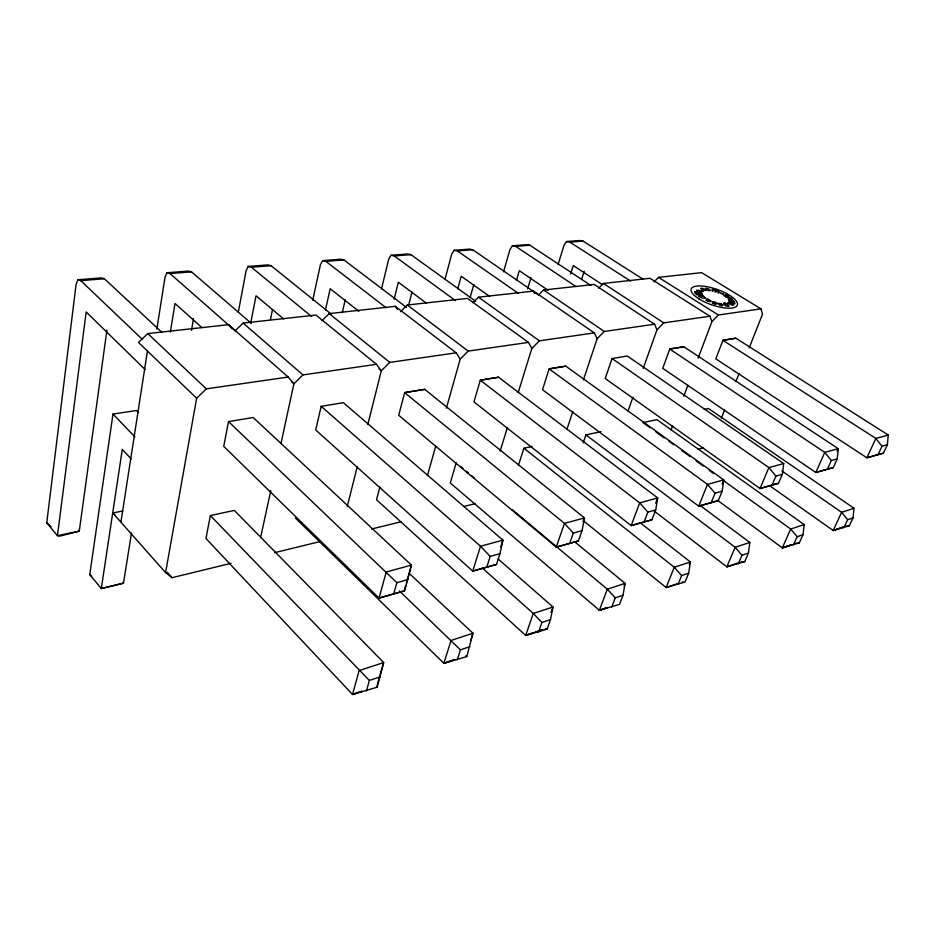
<?xml version="1.0" encoding="UTF-8"?>
<svg xmlns="http://www.w3.org/2000/svg" width="935" height="935" viewBox="0 0 935 935"><rect width="100%" height="100%" fill="white"/><g stroke="black" fill="none" stroke-linecap="round" stroke-linejoin="round"><path stroke-width="1.4" d="M887.385 444.744L888.25 435.032L735.868 338.201L722.942 340.293L715.801 358.888L866.885 457.799L883.435 453.171L887.385 444.744L881.986 446.264L878.023 454.726M770.008 485.966L833.202 530.519L849.331 525.821L853.047 517.896L854.006 508.243L708.52 408.525L704.23 409.436M827.37 469.3L833.272 467.605L837.211 458.851L838.286 448.683L683.789 346.756L669.764 349.059L824.775 452.376L831.308 460.511L827.37 469.3L815.834 472.491L662.751 368.32L669.787 349.035L683.801 346.733M717.589 500.354L782.314 547.875L799.296 542.919L803.001 534.726L804.17 524.593L656.884 419.616L642.999 422.597L650.082 427.704M106.941 329.973L79.265 531.138L59.91 536.117L57.444 535.685L46.75 522.794L76.097 284.322L77.862 279.74L101.483 277.894L104.428 278.77L162.117 332.568M612.051 358.526L768.909 467.593L783.705 463.55L627.303 356.013L612.051 358.526L605.214 378.523L760.038 488.514L778.458 483.348L782.385 474.255L783.717 463.526M740.169 562.274L726.834 566.832L744.751 561.596L748.409 553.088L749.823 542.464L735.12 547.279L726.834 566.832L654.313 511.141M131.519 532.985L123.467 583.195L101.307 588.536L89.748 574.604L112.995 414.053L136.323 410.547L138.322 412.58M722.147 491.226L723.783 479.935L565.768 366.158L549.137 368.869L542.51 389.696L698.749 506.162L718.279 500.692L722.147 491.226L715.03 493.224L711.173 502.738M583.393 520.772L666.117 587.542L685.074 581.991L688.674 573.167L690.392 561.958L639.961 522.572M120.907 522.174L147.438 351.011M156.858 329.015L165.027 277.134L166.968 272.74L188.484 271.056L191.546 271.875L251.258 323.323M170.345 332.124L175.02 303.454L201.878 327.612M498.519 377.214L480.286 380.206L639.692 502.878L657.702 497.958L498.519 377.214L480.298 380.183L473.963 401.886L631.16 525.61L651.929 519.778L655.715 509.902L657.714 497.958L655.692 503.252M191.535 330.184L193.498 318.671M456.198 462.743L450.284 482.998L599.393 610.274L619.519 604.372L623.026 595.209L625.083 583.358L574.382 541.564M231.085 563.291L172.063 577.701L165.589 572.571L196.642 398.228L206.308 388.855L288.19 377.05L293.906 383.771L280.956 443.587M238.32 312.173L246.139 270.659L248.231 266.44L267.901 264.909L271.045 265.669L331.224 314.102M582.073 530.624L584.504 517.943L424.712 389.346L404.656 392.606L398.707 415.269L556.243 547.15L578.414 540.933L582.073 530.624L573.319 533.079L569.684 543.445M210.375 515.571L205.957 538.466L352.53 694.483L377.132 687.225L383.666 662.553L234.334 510.416L210.375 515.571L369.372 680.458L366.45 690.883M228.514 421.568L223.722 446.346L379.049 598.096L404.645 590.908L411.458 565.126L253.175 417.513L228.514 421.568L396.861 582.68L393.658 594.064M250.755 322.914L256.026 295.799L283.691 318.964M379.855 487.1L376.536 499.746L525.692 635.414L547.127 629.126L550.505 619.578L552.982 607.002L498.168 558.978M270.46 319.548L272.471 309.59M260.608 537.567L270.788 490.571M312.711 300.322L320.436 264.675L322.645 260.62L340.691 259.205L343.905 259.93L406.48 307.393M321.161 406.304L480.52 546.25L502.925 540.138L343.344 402.658L321.161 406.339L315.726 429.983L472.736 571.11L496.497 564.448L499.98 553.649L502.936 540.126L500.739 546.952M325.427 310.093L330.184 288.728L358.888 311.32M295.472 518.142L443.88 663.324L466.787 656.58L472.97 633.252L409.238 573.377M342.303 312.594L345.237 299.808M381.515 288.868L388.726 259.17L391.029 255.267L407.648 253.969L410.897 254.647L475.646 301.269M394.114 299.212L398.333 282.23L426.395 303.15M347.306 506.314L357.217 466.787M367.841 424.432L381.293 370.786L389.778 362.394L456.163 352.822L460.207 359.063L446.392 408.186M408.782 304.67L412.019 291.954M444.99 279.355L451.722 254.075L454.094 250.311L469.452 249.107L472.736 249.75L538.279 294.805M457.729 288.892L461.189 276.222L489.659 296.442M352.53 694.483L362.009 691.257L352.53 694.495L359.098 670.605L383.654 662.553L377.319 684.782M470.235 297.272L473.753 284.602M427.435 475.564L435.733 446.089M376.922 686.115L377.132 687.225M406.433 582.75L411.458 565.091L386.225 572.01L379.049 598.096L404.119 590.827M404.493 589.529L405.661 585.415M503.544 271.781L509.996 249.411L512.415 245.776L526.662 244.654L529.946 245.262L590.885 285.467M516.436 280.465L519.311 270.706L548.109 290.306M527.644 288.857L530.986 277.707M500.155 451.021L507.436 427.447M518.142 392.782L531.84 348.416L539.401 340.819L594.309 332.895L597.149 338.704L583.405 379.891M558.066 264.57L564.085 245.052L566.552 241.534L579.782 240.505L583.078 241.078L643.245 279.32M443.88 663.324L454.772 659.607L443.868 663.336L451.044 640.452L472.958 633.264M570.607 273.92L573.249 265.563L602.327 284.602M518.493 465.127L523.88 448.227L532.073 446.462M457.238 659.841L460.429 649.848L470.001 646.634M486.738 567.253L490.197 556.395L499.98 553.649M581.57 279.507L584.223 271.22M470.819 639.914L472.97 633.229M566.926 429.317L572.875 411.47M583.159 442.945L585.918 434.892L600.971 431.654M536.141 631.85L542.674 629.629L525.692 635.426L533.289 613.465L552.971 607.014L551.054 612.437M538.548 632.06L541.914 622.465L550.505 619.578M583.113 521.847L584.504 517.908L564.459 523.401L404.645 392.642L424.712 389.346M628.016 411.014L632.925 397.246M643.222 368.355L656.943 329.821L663.745 322.879L709.922 316.229L711.886 321.652L698.094 358.234M599.393 610.274L607.563 607.493L599.393 610.286L607.306 589.19L625.083 583.358L624.077 585.965M671.038 430.042L672.569 425.974M683.801 396.171L687.891 385.337M611.759 607.025L615.265 597.816L623.026 595.209M644.075 522.046L647.85 512.123L655.715 509.902M721.388 418.109L724.602 409.998M735.822 381.644L739.024 373.544M749.18 347.89L762.539 314.125L760.938 308.866L701.601 272.634L658.521 277.368L654.009 281.938M678.039 584.398L681.638 575.539L688.674 573.167M689.294 564.635L690.392 561.935M722.136 483.979L723.783 479.9L707.479 484.377L698.749 506.162L715.018 501.44M738.334 563.782L741.993 555.25L748.409 553.088M772.006 485.207L775.921 476.067L782.385 474.255M775.921 476.067L768.909 467.593L760.038 488.514L774.835 484.213M782.314 547.875L791.723 544.673L782.314 547.887L790.694 529.035L804.158 524.617M793.429 544.93L797.123 536.702L803.001 534.726M837.094 451.336L838.298 448.66L824.775 452.376L815.834 472.479L829.345 468.552M833.202 530.519L844.176 526.779L833.19 530.531L841.629 512.322L853.994 508.266M843.931 527.667L847.648 519.72L853.047 517.896M888.238 435.055L875.861 438.433L866.885 457.799L879.286 454.2M711.886 321.652L718.361 315.001L760.938 308.866M597.149 338.704L604.314 331.458L654.582 324.211L656.943 329.821M598.657 288.19L603.391 283.434L649.989 278.303L709.922 316.229M538.607 294.981L543.574 290.014L594.146 284.45L654.582 324.211M460.207 359.063L468.201 351.081L528.45 342.397L531.84 348.416M472.97 302.624L478.463 297.178L533.534 291.124L594.309 332.895M400.531 311.671L407.298 305.009L467.5 298.394L528.45 342.397M379.072 368.974L381.293 370.786L376.478 364.311L302.952 374.923L293.906 383.771L291.72 381.854M322.049 320.6L329.214 313.611L395.295 306.329L456.163 352.822M235.398 330.546L243.135 323.078L316.007 315.06L376.478 364.311M288.19 377.05L228.537 324.679L147.777 333.573L138.497 342.444L196.642 398.228M525.692 635.414L533.523 632.75M676.835 583.884L666.117 587.554L674.252 567.253L690.381 561.958M369.372 680.458L380.101 676.846M396.861 582.68L407.882 579.583M831.308 460.511L837.211 458.851M879.262 454.246L883.435 453.171M829.322 468.61L833.272 467.605M774.811 484.272L778.458 483.348M714.995 501.499L718.279 500.692M274.539 552.678L320.705 541.412M371.44 529.023L401.127 521.765M463.702 506.49L475.038 503.72M698.001 449.279L703.587 447.912M651.929 519.778L631.16 525.61L639.692 502.878L647.85 512.123M578.414 540.933L556.231 547.162L564.459 523.401L573.319 533.079M165.589 572.571L112.773 512.988L122.719 510.977M496.497 564.448L472.724 571.121L480.52 546.25L490.197 556.395M565.768 366.158L549.125 368.893L707.479 484.377L715.03 493.224M735.868 338.201L722.93 340.328L875.861 438.433L881.986 446.264M845.556 526.312L849.331 525.821M795.755 543.305L799.296 542.919M77.862 279.74L80.772 280.64L104.428 278.77M166.968 272.74L170.006 273.569L191.546 271.875M248.231 266.44L251.363 267.223L271.045 265.669M322.645 260.62L325.836 261.356L343.905 259.93M391.029 255.267L394.266 255.956L410.897 254.647M454.094 250.311L457.367 250.954L472.736 249.75M512.415 245.776L515.699 246.384L529.946 245.262M566.552 241.534L569.847 242.118L583.078 241.078M741.502 561.83L744.751 561.596M682.199 582.061L683.31 582.038M730.013 302.356C745.078 306.75 720.137 298.16 732.374 303.84M732.397 300.602C719.903 298.955 744.4 304.857 730.141 300.696L733.648 301.047L729.358 299.41L732.608 299.317L728.131 298.978L732.269 300.591M545.28 628.741L547.127 629.126M732.514 303.875C719.401 299.621 741.49 309.438 729.51 303.291L733.753 304.202L730.106 302.391M703.272 288.483L701.192 288.19A2.536 0.841 19 0 0 700.794 288.377A1.94 0.643 19 0 0 700.806 288.716L703.167 290.271L705.796 290.446L701.554 288.67L703.926 288.786L703.237 288.786M465.665 655.903L466.787 656.58M658.521 277.368L718.361 315.001M569.847 242.118L630.541 281.061M603.391 283.434L663.745 322.879M515.699 246.384L575.925 286.519M543.574 290.014L604.314 331.458M781.812 470.913L841.629 512.322L847.648 519.72M457.367 250.954L518.165 293.239M478.463 297.178L539.401 340.819M655.996 431.97L664.259 437.931M668.992 441.332L673.714 444.733M681.989 450.693L690.264 456.654M696.166 460.92L703.26 466.027M709.162 470.282L713.896 473.683M722.159 479.643L790.694 529.035L797.123 536.702M394.266 255.956L455.45 300.579M699.812 505.239L749.823 542.464M585.918 434.892L735.12 547.279L741.993 555.25M407.298 305.009L468.201 351.081M325.836 261.356L386.003 307.65M523.88 448.227L674.252 567.253L681.638 575.539M329.214 313.611L389.778 362.394M112.773 512.988L114.958 514.764M251.363 267.223L311.752 316.638M460.675 466.483L462.918 468.365M466.273 471.17L468.517 473.04M471.871 475.857L474.115 477.727M512.17 509.575L607.306 589.19L615.265 597.816M243.135 323.078L302.952 374.923M170.006 273.569L235.246 330.861M482.156 567.884L533.289 613.465L541.914 622.465M89.748 574.604L91.677 576.346M46.75 522.794L50.993 526.639M147.777 333.573L206.308 388.855M80.772 280.64L142.588 339.604M399.455 591.014L460.429 649.848M145.147 369.57L86.172 311.951L57.444 535.685L79.265 531.138L78.575 530.332M112.995 414.053L134.827 436.809M131.192 458.898L122.286 449.419L101.307 588.536L123.467 583.195L122.73 582.318M167.26 572.313L172.063 577.701M228.537 324.679L231.903 328.571M395.295 306.329L397.433 309.473M533.534 291.124L534.773 293.461M724.812 295.705L728.26 296.033L728.903 296.453L726.927 297.131L731.053 297.879L726.425 297.388L725.782 296.968L727.757 296.29L723.678 295.577L726.074 294.583L726.705 295.004L724.812 295.74M718.933 291.872L718.921 293.134L718.068 292.865C719.307 291.042 715.018 289.745 715.941 292.211L715.088 291.954C716.327 290.107 712.096 288.868 712.949 291.299L712.096 291.03L712.143 289.207L713.171 289.663A1.928 0.643 19.2 0 1 713.732 289.698L716.163 290.575A1.812 0.596 19.2 0 1 717.39 290.773L718.933 291.872M716.163 303.828L715.088 304.039A2.618 0.888 19.3 0 1 714.55 303.91L714.363 303.852A3.647 1.227 19.3 0 1 713.604 303.583L712.236 302.601L715.322 303.653L712.318 301.608L715.626 302.344L716.479 303.162L713.136 302.052L716.163 303.828M708.087 299.258L711.138 301.023L709.934 301.175A2.197 0.736 19.2 0 1 709.431 301.035L706.731 300.228L709.899 301.631L705.843 300.123L707.14 299.153A1.999 0.678 19.1 0 0 707.269 298.931L708.087 299.258M717.846 303.396L721.703 304.576L718.068 303.898L719.354 305.009A2.244 0.76 19.3 0 0 720.698 305.511L721.645 305.687A2.302 0.771 19.3 0 0 722.603 305.605L721.399 303.828L717.846 303.396M728.225 305.955L727.056 306.212A2.057 0.69 19.4 0 1 725.876 305.897L723.795 304.623L723.795 303.7A2.127 0.713 19.4 0 1 724.356 303.665L725.63 303.968L724.029 302.765L724.695 302.765L729.171 306.131L728.283 305.92M705.761 298.09L702.547 298.195A2.127 0.713 19.1 0 1 701.472 297.681L700.818 297.049A1.765 0.596 19.1 0 1 700.853 296.851L698.375 296.477L703.693 296.348L705.761 298.09M696.633 290.388L700.514 292.538A2.244 0.748 19 0 0 701.554 292.515L701.904 292.164A2.583 0.865 19 0 0 701.753 291.767L701.46 291.486A2.186 0.736 19 0 0 700.736 291.042L700.397 290.878A4.92 1.648 19 0 0 698.983 290.364L696.633 290.388M705.469 288.342L706.778 289.99A2.232 0.736 19.1 0 0 708.111 290.516L709.314 290.715A2.56 0.853 19.1 0 0 709.969 290.668L710.238 290.54A2.174 0.725 19.1 0 0 710.296 290.224L708.438 288.728L705.469 288.342M723.363 294.116L720.628 293.146L723.363 294.116M702.243 290.61L703.12 291.03L702.243 290.61M727.313 303.326L728.155 303.781L727.313 303.326M697.206 294.583L696.294 294.455L697.206 294.583M702.734 295.331L698.071 294.7L702.734 295.331M702.033 294.326L695.266 293.017L702.033 294.326M701.682 293.461L694.728 291.72L701.682 293.461M699.076 298.943A24.427 8.17 19.2 0 0 737.084 305.651A24.427 8.17 19.2 0 0 706.65 286.624A24.427 8.17 19.2 0 0 699.076 298.943"/></g></svg>
